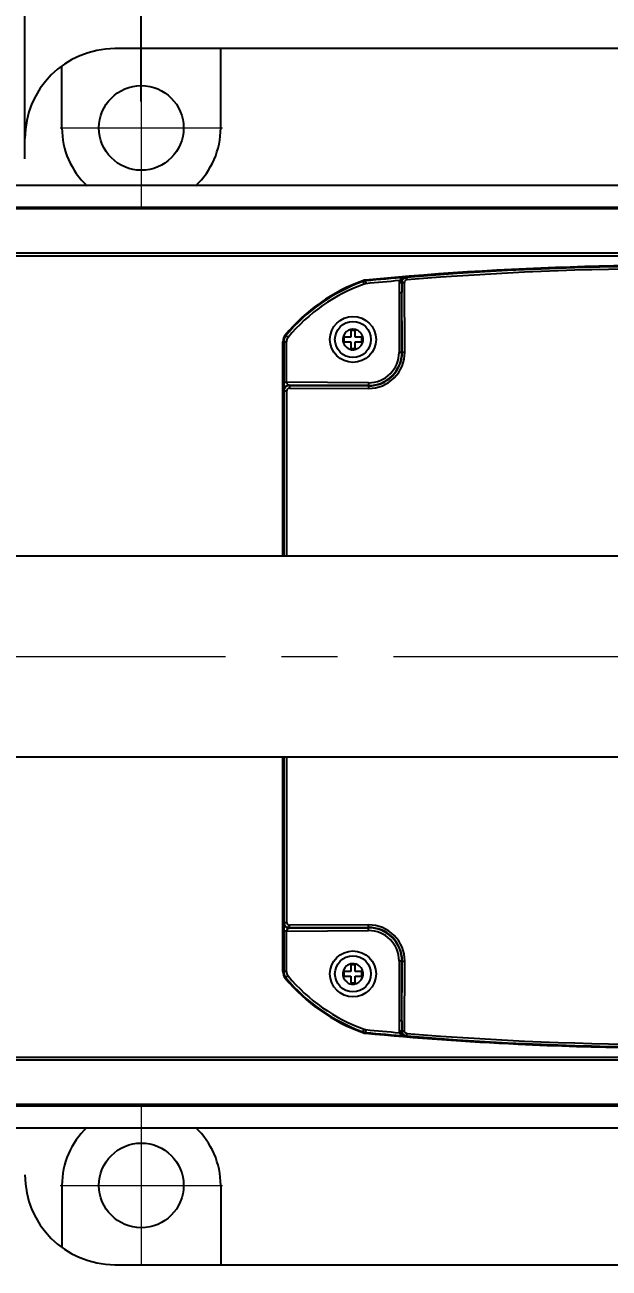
# Model space of a CAD drawing. Header units: millimetres. Extents: x 4086 to 8300, y 123 to 1549.
# Drawn here: x 6899.7 to 6932.9, y 602.2 to 672.7 of the extents above; entities that cross this region are included whole.
import ezdxf

# ---------------------------------------------------------------- set-up
doc = ezdxf.new("R2010")
doc.units = ezdxf.units.MM
doc.linetypes.add('CENTER2', pattern=[28.575, 19.05, -3.175, 3.175, -3.175])
doc.layers.add('中心线层', color=7, linetype='CENTER2', lineweight=0)
doc.layers.add('轮廓实线层', color=7, linetype='Continuous', lineweight=30)
doc.styles.add('思源黑', font='SourceHanSansCN-Normal.ttf')
doc.dimstyles.new('尺寸标注_3_10比例', dxfattribs={"dimtxt": 7, "dimasz": 6, "dimexe": 2, "dimexo": 1.5, "dimgap": 1, "dimtad": 1, "dimdec": 1, "dimlfac": 3.333333, "dimdsep": 46, "dimtxsty": '思源黑', "dimcen": 0.09, "dimadec": 0, "dimazin": 0, "dimtp": 0.01, "dimtm": 0.01, "dimtfac": 1, "dimtdec": 1, "dimtofl": 0, "dimtmove": 0, "dimatfit": 3, "dimfxl": 0, "dimtolj": 1, "dimarcsym": 0})

# ---------------------------------------------------------------- blocks, each defined once
blk = doc.blocks.new('*D2694')
at = {"layer": 'Defpoints', "color": 0}
for p in [(6831.644, 636.846), (6936.644, 636.846), (6936.644, 571.266)]:
    blk.add_point(p, dxfattribs=at)
at = {"layer": '轮廓实线层', "color": 0, "lineweight": -2}
for p, q in [((6831.644, 635.346), (6831.644, 569.266)), ((6936.644, 635.346), (6936.644, 569.266)), ((6837.644, 571.266), (6930.644, 571.266))]:
    blk.add_line(p, q, dxfattribs=at)
at = {"layer": '轮廓实线层', "color": 0}
for points in [[(6837.644, 572.266), (6837.644, 570.266), (6831.644, 571.266)], [(6930.644, 570.266), (6930.644, 572.266), (6936.644, 571.266)]]:
    blk.add_solid(points, dxfattribs=at)
at = {"layer": '轮廓实线层', "color": 0, "insert": (6885.905, 575.896), "char_height": 7, "attachment_point": 5, "style": '思源黑'}
blk.add_mtext('\\A1;350', dxfattribs=at)
blk = doc.blocks.new('*D2695')
at = {"layer": 'Defpoints', "color": 0}
for p in [(6966.344, 685.272), (6906.344, 666.846), (6966.344, 666.846)]:
    blk.add_point(p, dxfattribs=at)
at = {"layer": '轮廓实线层', "color": 0, "lineweight": -2}
for p, q in [((6906.344, 668.346), (6906.344, 687.272)), ((6966.344, 668.346), (6966.344, 687.272)), ((6912.344, 685.272), (6960.344, 685.272))]:
    blk.add_line(p, q, dxfattribs=at)
at = {"layer": '轮廓实线层', "color": 0}
for points in [[(6912.344, 686.272), (6912.344, 684.272), (6906.344, 685.272)], [(6960.344, 684.272), (6960.344, 686.272), (6966.344, 685.272)]]:
    blk.add_solid(points, dxfattribs=at)
at = {"layer": '轮廓实线层', "color": 0, "insert": (6936.344, 690.176), "char_height": 7, "attachment_point": 5, "style": '思源黑'}
blk.add_mtext('\\A1;200±0.1', dxfattribs=at)
blk = doc.blocks.new('*D2705')
at = {"layer": 'Defpoints', "color": 0}
for p in [(6906.344, 685.272), (6906.344, 671.346), (6899.744, 663.587)]:
    blk.add_point(p, dxfattribs=at)
at = {"layer": '轮廓实线层', "color": 0, "lineweight": -2}
for p, q in [((6899.744, 665.087), (6899.744, 687.272)), ((6906.344, 672.846), (6906.344, 687.272)), ((6893.744, 685.272), (6848.25, 685.272)), ((6912.344, 685.272), (6918.344, 685.272))]:
    blk.add_line(p, q, dxfattribs=at)
at = {"layer": '轮廓实线层', "color": 0}
for points in [[(6893.744, 684.272), (6893.744, 686.272), (6899.744, 685.272)], [(6912.344, 686.272), (6912.344, 684.272), (6906.344, 685.272)]]:
    blk.add_solid(points, dxfattribs=at)
at = {"layer": '轮廓实线层', "color": 0, "insert": (6867.997, 690.176), "char_height": 7, "attachment_point": 5, "style": '思源黑'}
blk.add_mtext('\\A1;22±0.05', dxfattribs=at)

msp = doc.modelspace()

# ---------------------------------------------------------------- linework, layer by layer
for p, q in [((6984.344, 671.346), (6904.844, 671.346)), ((6910.844, 666.846), (6910.844, 671.346)), ((6901.844, 666.846), (6901.844, 670.371)), ((6963.794, 663.587), (6851.937, 663.587)), ((6853.517, 662.348), (6963.794, 662.348)), ((6963.794, 662.26), (6853.622, 662.26)), ((6963.794, 659.748), (6856.337, 659.748)), ((6856.443, 659.594), (6965.294, 659.594)), ((6919.056, 658.213), (6919.075, 658.01)), ((6921.386, 658.366), (6921.365, 658.373)), ((6918.911, 658.18), (6918.979, 657.989)), ((6920.96, 657.508), (6921.115, 657.508)), ((6920.96, 657.508), (6920.96, 654.114)), ((6920.962, 658.069), (6921.115, 658.068)), ((6921.125, 658.144), (6920.977, 658.184)), ((6921.115, 654.114), (6921.115, 657.508)), ((6921.281, 654.122), (6921.262, 658.076)), ((6914.369, 654.711), (6914.572, 654.711)), ((6914.369, 642.546), (6914.369, 654.711)), ((6914.416, 654.711), (6914.416, 652.413)), ((6914.507, 655.094), (6914.663, 654.964)), ((6914.572, 652.413), (6914.572, 654.711)), ((6918.216, 654.974), (6917.834, 654.974)), ((6917.834, 654.974), (6917.834, 654.719)), ((6917.834, 654.719), (6918.216, 654.719)), ((6918.471, 655.356), (6918.216, 655.356)), ((6918.216, 655.356), (6918.216, 654.974)), ((6918.216, 654.719), (6918.216, 654.336)), ((6918.471, 654.974), (6918.471, 655.356)), ((6918.854, 654.974), (6918.471, 654.974)), ((6918.471, 654.719), (6918.854, 654.719)), ((6918.471, 654.336), (6918.471, 654.719)), ((6918.854, 654.719), (6918.854, 654.974)), ((6918.216, 654.336), (6918.471, 654.336)), ((6921.131, 654.114), (6920.96, 654.114)), ((6914.416, 652.413), (6914.572, 652.413)), ((6914.424, 651.967), (6914.426, 651.958)), ((6914.426, 651.958), (6914.436, 651.932)), ((6919.226, 652.389), (6914.572, 652.413)), ((6914.595, 642.546), (6914.586, 651.939)), ((6914.719, 652.261), (6914.727, 652.257)), ((6919.225, 652.234), (6914.727, 652.257)), ((6914.737, 652.232), (6914.736, 652.09)), ((6914.736, 652.09), (6919.224, 652.066)), ((6914.737, 652.232), (6919.225, 652.209)), ((6919.225, 652.209), (6919.224, 652.066)), ((6919.226, 652.389), (6919.225, 652.234)), ((6919.225, 652.234), (6919.225, 652.209)), ((6947.144, 642.546), (6831.644, 642.546)), ((6947.144, 631.146), (6831.644, 631.146)), ((6914.369, 618.982), (6914.369, 631.146)), ((6914.586, 621.754), (6914.595, 631.146)), ((6914.426, 621.735), (6914.436, 621.76)), ((6919.224, 621.626), (6914.736, 621.603)), ((6914.737, 621.46), (6914.736, 621.603)), ((6919.226, 621.304), (6919.224, 621.626)), ((6914.572, 621.279), (6914.416, 621.279)), ((6914.416, 621.279), (6914.416, 618.982)), ((6914.572, 621.279), (6919.226, 621.304)), ((6914.572, 618.982), (6914.572, 621.279)), ((6914.727, 621.436), (6919.225, 621.459)), ((6919.225, 621.484), (6914.737, 621.46)), ((6920.96, 619.578), (6921.131, 619.578)), ((6920.96, 619.578), (6920.96, 616.184)), ((6921.115, 616.184), (6921.115, 619.578)), ((6921.262, 615.616), (6921.281, 619.571)), ((6914.572, 618.982), (6914.369, 618.982)), ((6914.507, 618.599), (6914.663, 618.729)), ((6918.216, 618.974), (6917.834, 618.974)), ((6917.834, 618.974), (6917.834, 618.719)), ((6917.834, 618.719), (6918.216, 618.719)), ((6918.471, 619.356), (6918.216, 619.356)), ((6918.216, 619.356), (6918.216, 618.974)), ((6918.216, 618.719), (6918.216, 618.336)), ((6918.471, 618.974), (6918.471, 619.356)), ((6918.854, 618.974), (6918.471, 618.974)), ((6918.471, 618.719), (6918.854, 618.719)), ((6918.471, 618.336), (6918.471, 618.719)), ((6918.854, 618.719), (6918.854, 618.974)), ((6918.216, 618.336), (6918.471, 618.336)), ((6921.115, 616.184), (6920.96, 616.184)), ((6918.911, 615.513), (6918.979, 615.704)), ((6919.075, 615.682), (6919.056, 615.48)), ((6920.962, 615.624), (6921.115, 615.625)), ((6920.977, 615.509), (6921.125, 615.549)), ((6921.365, 615.32), (6921.386, 615.327)), ((6963.794, 613.945), (6856.324, 613.945)), ((6965.294, 614.098), (6856.443, 614.098)), ((6963.794, 611.345), (6853.515, 611.345)), ((6963.794, 611.433), (6853.622, 611.433)), ((6851.932, 610.106), (6963.794, 610.106)), ((6901.844, 606.846), (6901.844, 603.322)), ((6910.844, 606.846), (6910.844, 602.346)), ((6904.844, 602.346), (6984.344, 602.346))]:
    msp.add_line(p, q)
for points in [[(6921.125, 658.144), (6921.137, 658.18), (6921.153, 658.215), (6921.173, 658.248)], [(6920.977, 658.184), (6920.969, 658.146), (6920.964, 658.108), (6920.962, 658.069)], [(6920.962, 615.624), (6920.964, 615.585), (6920.969, 615.547), (6920.977, 615.509)], [(6921.055, 615.426), (6921.026, 615.45), (6920.999, 615.478), (6920.977, 615.509)]]:
    msp.add_lwpolyline(points)
for centre, radius in [((6906.344, 666.846), 2.4), ((6918.344, 654.846), 1.305), ((6918.344, 654.846), 1.02), ((6918.344, 618.846), 1.305), ((6918.344, 618.846), 1.02), ((6906.344, 606.846), 2.4)]:
    msp.add_circle(centre, radius)
for centre, radius, start, end in [((6904.844, 666.246), 5.1, 90, 180), ((6906.344, 666.846), 4.5, 180, 226.75857), ((6906.344, 666.846), 4.5, 313.28739, 0), ((6936.644, 474.251), 184.746, 85.26292, 94.73728), ((6919.114, 657.615), 0.6, 95.52493, 109.74515), ((6935.341, 489.763), 169.188, 94.73847, 95.52211), ((6936.644, 474.337), 184.52, 85.26097, 94.73924), ((6922.358, 648.577), 10.203, 109.74515, 140.3036), ((6922.358, 648.577), 10.156, 109.74515, 140.3036), ((6922.358, 648.577), 10, 109.74515, 140.3036), ((6919.114, 657.615), 0.553, 95.52493, 109.74515), ((6919.114, 657.615), 0.397, 95.52493, 109.74515), ((6935.341, 489.763), 169.032, 94.87473, 95.52211), ((7001.767, 657.514), 80.807, 179.60646, 180.00429), ((6921.412, 658.067), 0.297, 165.02562, 179.76525), ((7088.822, 657.958), 167.707, 179.96242, 180.15374), ((6918.343, 654.841), 0.583, 67.94386, 76.10103), ((6914.969, 654.711), 0.6, 140.3036, 180), ((6914.969, 654.711), 0.553, 140.3036, 180), ((6914.969, 654.711), 0.397, 140.3036, 180.00039), ((6918.343, 654.847), 0.576, 115.18007, 129.02915), ((6918.343, 654.845), 0.578, 6.5115, 37.09381), ((6918.328, 654.833), 0.556, 215.38556, 222.48001), ((6919.234, 654.113), 2.047, 269.70741, 0.25376), ((6919.235, 654.106), 1.897, 269.69428, 0.26054), ((6919.235, 654.114), 1.881, 269.70313, 0), ((6919.235, 654.114), 1.725, 269.70313, 0), ((6938.269, 652.395), 23.853, 179.95616, 180.33903), ((6926.49, 652.333), 12.074, 180.37594, 180.6609), ((6914.592, 648.666), 3.273, 90.09994, 90.82792), ((6914.736, 651.939), 0.293, 89.82294, 130.15773), ((6914.734, 621.757), 0.296, 229.81525, 240.23218), ((6914.592, 625.027), 3.273, 269.17025, 269.90003), ((6919.234, 619.58), 2.047, 359.74607, 90.29276), ((6928.082, 621.34), 13.666, 179.30647, 179.6784), ((6932.526, 621.315), 18.11, 179.67818, 180.11096), ((6919.235, 619.587), 1.897, 359.73945, 90.30573), ((6919.235, 619.578), 1.881, 0, 90.29687), ((6919.235, 619.578), 1.725, 0, 90.29687), ((6918.343, 618.841), 0.583, 67.94386, 76.10103), ((6914.969, 618.982), 0.6, 180, 219.6964), ((6914.969, 618.982), 0.553, 180, 219.6964), ((6914.969, 618.982), 0.397, 179.9996, 219.6964), ((6922.358, 625.116), 10, 219.6964, 250.25485), ((6918.343, 618.847), 0.576, 115.18007, 129.02915), ((6918.343, 618.845), 0.578, 6.5115, 37.09381), ((6922.358, 625.116), 10.203, 219.6964, 250.25485), ((6922.358, 625.116), 10.156, 219.6964, 250.25485), ((6918.328, 618.833), 0.556, 215.38556, 222.48001), ((7001.769, 616.178), 80.809, 179.99572, 180.3934), ((7088.834, 615.734), 167.72, 179.84627, 180.03751), ((6919.114, 616.077), 0.6, 250.25485, 264.47507), ((6919.114, 616.077), 0.553, 250.25485, 264.47507), ((6919.114, 616.077), 0.397, 250.25485, 264.47507), ((6935.327, 783.767), 169.025, 264.47752, 265.26192), ((6935.327, 783.767), 168.869, 264.47752, 265.12553), ((6921.412, 615.626), 0.298, 180.24734, 194.9371), ((6936.644, 799.441), 184.746, 265.26272, 274.73708), ((6936.644, 799.356), 184.52, 265.26076, 274.73903), ((6906.344, 606.846), 4.5, 133.28739, 180), ((6906.344, 606.846), 4.5, 0, 46.75857), ((6904.844, 607.446), 5.1, 180, 270)]:
    msp.add_arc(centre, radius, start, end)
for points, knots in [([(6954.232, 658.213), (6951.357, 658.491), (6939.649, 659.317), (6927.861, 659.064), (6919.056, 658.213)], [0, 0, 0, 0, 0.246151, 1, 1, 1, 1]), ([(6920.977, 658.184), (6920.987, 658.199), (6921.01, 658.23), (6921.039, 658.255), (6921.055, 658.266)], [0, 0, 0, 0, 0.484057, 1, 1, 1, 1]), ([(6921.173, 658.248), (6921.161, 658.238), (6921.113, 658.242), (6921.077, 658.255), (6921.055, 658.266)], [0, 0, 0, 0, 0.39509, 1, 1, 1, 1]), ([(6921.254, 658.33), (6921.239, 658.32), (6921.209, 658.295), (6921.184, 658.265), (6921.173, 658.248)], [0, 0, 0, 0, 0.475434, 1, 1, 1, 1]), ([(6921.254, 658.33), (6921.245, 658.326), (6921.221, 658.323), (6921.199, 658.329), (6921.188, 658.334)], [0, 0, 0, 0, 0.451272, 1, 1, 1, 1]), ([(6921.365, 658.373), (6921.346, 658.37), (6921.307, 658.36), (6921.271, 658.341), (6921.254, 658.33)], [0, 0, 0, 0, 0.48718, 1, 1, 1, 1]), ([(6921.386, 658.366), (6921.387, 658.362), (6921.389, 658.315), (6921.395, 658.269), (6921.399, 658.226)], [0, 0, 0, 0, 0.083664, 1, 1, 1, 1]), ([(6921.115, 658.068), (6921.121, 658.07), (6921.17, 658.075), (6921.219, 658.076), (6921.262, 658.076)], [0, 0, 0, 0, 0.127153, 1, 1, 1, 1]), ([(6918.267, 654.262), (6918.28, 654.26), (6918.306, 654.26), (6918.332, 654.265), (6918.344, 654.269)], [0, 0, 0, 0, 0.501922, 1, 1, 1, 1]), ([(6918.344, 654.269), (6918.356, 654.265), (6918.381, 654.262), (6918.406, 654.265), (6918.418, 654.268)], [0, 0, 0, 0, 0.493059, 1, 1, 1, 1]), ([(6918.574, 654.323), (6918.589, 654.329), (6918.618, 654.341), (6918.645, 654.355), (6918.659, 654.363)], [0, 0, 0, 0, 0.502353, 1, 1, 1, 1]), ([(6918.659, 654.363), (6918.669, 654.369), (6918.69, 654.383), (6918.709, 654.398), (6918.718, 654.406)], [0, 0, 0, 0, 0.497102, 1, 1, 1, 1]), ([(6921.131, 654.114), (6921.136, 654.117), (6921.188, 654.118), (6921.236, 654.122), (6921.281, 654.122)], [0, 0, 0, 0, 0.098926, 1, 1, 1, 1]), ([(6914.417, 652.194), (6914.417, 652.17), (6914.419, 652.094), (6914.418, 652.018), (6914.424, 651.967)], [0, 0, 0, 0, 0.3128, 1, 1, 1, 1]), ([(6914.436, 651.932), (6914.442, 651.94), (6914.487, 651.93), (6914.518, 651.938), (6914.544, 651.938)], [0, 0, 0, 0, 0.285152, 1, 1, 1, 1]), ([(6914.572, 652.413), (6914.572, 652.392), (6914.589, 652.352), (6914.617, 652.322), (6914.632, 652.309)], [0, 0, 0, 0, 0.511681, 1, 1, 1, 1]), ([(6914.606, 652.014), (6914.599, 652.003), (6914.589, 651.978), (6914.586, 651.952), (6914.586, 651.939)], [0, 0, 0, 0, 0.500018, 1, 1, 1, 1]), ([(6914.632, 652.309), (6914.647, 652.297), (6914.675, 652.279), (6914.705, 652.266), (6914.719, 652.261)], [0, 0, 0, 0, 0.568805, 1, 1, 1, 1]), ([(6914.426, 621.735), (6914.422, 621.727), (6914.426, 621.647), (6914.418, 621.573), (6914.417, 621.505)], [0, 0, 0, 0, 0.10994, 1, 1, 1, 1]), ([(6914.436, 621.76), (6914.442, 621.752), (6914.487, 621.762), (6914.518, 621.755), (6914.544, 621.754)], [0, 0, 0, 0, 0.285114, 1, 1, 1, 1]), ([(6914.662, 621.623), (6914.673, 621.616), (6914.697, 621.607), (6914.723, 621.603), (6914.736, 621.603)], [0, 0, 0, 0, 0.500259, 1, 1, 1, 1]), ([(6914.576, 621.306), (6914.575, 621.302), (6914.573, 621.293), (6914.572, 621.284), (6914.572, 621.279)], [0, 0, 0, 0, 0.499428, 1, 1, 1, 1]), ([(6914.727, 621.436), (6914.72, 621.43), (6914.653, 621.415), (6914.593, 621.361), (6914.576, 621.306)], [0, 0, 0, 0, 0.140086, 1, 1, 1, 1]), ([(6921.131, 619.578), (6921.136, 619.576), (6921.188, 619.575), (6921.236, 619.571), (6921.281, 619.571)], [0, 0, 0, 0, 0.098926, 1, 1, 1, 1]), ([(6918.267, 618.262), (6918.28, 618.26), (6918.306, 618.26), (6918.332, 618.265), (6918.344, 618.269)], [0, 0, 0, 0, 0.501922, 1, 1, 1, 1]), ([(6918.344, 618.269), (6918.356, 618.265), (6918.381, 618.262), (6918.406, 618.265), (6918.418, 618.268)], [0, 0, 0, 0, 0.493059, 1, 1, 1, 1]), ([(6918.574, 618.323), (6918.589, 618.329), (6918.618, 618.341), (6918.645, 618.355), (6918.659, 618.363)], [0, 0, 0, 0, 0.502353, 1, 1, 1, 1]), ([(6918.659, 618.363), (6918.669, 618.369), (6918.69, 618.383), (6918.709, 618.398), (6918.718, 618.406)], [0, 0, 0, 0, 0.497102, 1, 1, 1, 1]), ([(6919.056, 615.48), (6921.931, 615.202), (6933.638, 614.376), (6945.426, 614.628), (6954.232, 615.48)], [0, 0, 0, 0, 0.246151, 1, 1, 1, 1]), ([(6921.173, 615.445), (6921.161, 615.455), (6921.114, 615.451), (6921.077, 615.438), (6921.055, 615.426)], [0, 0, 0, 0, 0.389049, 1, 1, 1, 1]), ([(6921.115, 615.625), (6921.121, 615.623), (6921.17, 615.618), (6921.219, 615.617), (6921.262, 615.616)], [0, 0, 0, 0, 0.127144, 1, 1, 1, 1]), ([(6921.125, 615.549), (6921.13, 615.53), (6921.143, 615.493), (6921.162, 615.46), (6921.173, 615.445)], [0, 0, 0, 0, 0.515536, 1, 1, 1, 1]), ([(6921.173, 615.445), (6921.184, 615.428), (6921.209, 615.398), (6921.239, 615.373), (6921.254, 615.363)], [0, 0, 0, 0, 0.524575, 1, 1, 1, 1]), ([(6921.254, 615.363), (6921.245, 615.367), (6921.221, 615.37), (6921.199, 615.364), (6921.188, 615.359)], [0, 0, 0, 0, 0.46087, 1, 1, 1, 1]), ([(6921.254, 615.363), (6921.271, 615.351), (6921.307, 615.332), (6921.346, 615.323), (6921.365, 615.32)], [0, 0, 0, 0, 0.512739, 1, 1, 1, 1]), ([(6921.386, 615.327), (6921.387, 615.331), (6921.389, 615.378), (6921.395, 615.424), (6921.399, 615.467)], [0, 0, 0, 0, 0.08337, 1, 1, 1, 1])]:
    msp.add_open_spline(points, degree=3, knots=knots)
for points in [[(6921.055, 658.266), (6921.096, 658.295), (6921.141, 658.317), (6921.188, 658.334)], [(6921.173, 658.248), (6921.215, 658.305), (6921.306, 658.367), (6921.368, 658.332)], [(6921.188, 658.334), (6921.245, 658.354), (6921.305, 658.367), (6921.365, 658.373)], [(6921.399, 658.226), (6921.331, 658.22), (6921.261, 658.144), (6921.262, 658.076)], [(6921.131, 654.114), (6921.127, 655.246), (6921.121, 656.377), (6921.115, 657.508)], [(6918.344, 655.423), (6918.26, 655.423), (6918.174, 655.404), (6918.098, 655.368)], [(6918.483, 655.406), (6918.437, 655.417), (6918.39, 655.423), (6918.344, 655.423)], [(6918.804, 655.194), (6918.743, 655.276), (6918.656, 655.342), (6918.561, 655.381)], [(6917.981, 655.295), (6917.83, 655.173), (6917.743, 654.943), (6917.775, 654.752)], [(6917.775, 654.752), (6917.789, 654.666), (6917.824, 654.582), (6917.874, 654.511)], [(6918.718, 654.406), (6918.856, 654.522), (6918.938, 654.731), (6918.917, 654.911)], [(6917.918, 654.457), (6918.008, 654.359), (6918.134, 654.277), (6918.267, 654.262)], [(6918.418, 654.268), (6918.472, 654.28), (6918.523, 654.303), (6918.574, 654.323)], [(6914.426, 651.958), (6914.426, 652.058), (6914.49, 652.168), (6914.577, 652.217)], [(6914.436, 651.932), (6914.436, 652.017), (6914.478, 652.107), (6914.543, 652.162)], [(6914.446, 642.546), (6914.444, 645.675), (6914.441, 648.804), (6914.436, 651.932)], [(6914.577, 652.217), (6914.622, 652.242), (6914.675, 652.257), (6914.727, 652.257)], [(6914.736, 652.09), (6914.686, 652.09), (6914.631, 652.058), (6914.606, 652.014)], [(6914.436, 621.76), (6914.441, 624.889), (6914.444, 628.018), (6914.446, 631.146)], [(6914.426, 621.735), (6914.426, 621.635), (6914.49, 621.525), (6914.577, 621.476)], [(6914.543, 621.531), (6914.478, 621.585), (6914.436, 621.676), (6914.436, 621.76)], [(6914.586, 621.754), (6914.586, 621.703), (6914.618, 621.648), (6914.662, 621.623)], [(6914.577, 621.476), (6914.622, 621.451), (6914.675, 621.436), (6914.727, 621.436)], [(6914.737, 621.46), (6914.685, 621.46), (6914.632, 621.474), (6914.587, 621.5)], [(6918.344, 619.423), (6918.26, 619.423), (6918.174, 619.404), (6918.098, 619.368)], [(6918.483, 619.406), (6918.437, 619.417), (6918.39, 619.423), (6918.344, 619.423)], [(6921.115, 616.184), (6921.121, 617.316), (6921.127, 618.447), (6921.131, 619.578)], [(6917.981, 619.295), (6917.83, 619.173), (6917.743, 618.943), (6917.775, 618.752)], [(6917.775, 618.752), (6917.789, 618.666), (6917.824, 618.582), (6917.874, 618.511)], [(6918.804, 619.194), (6918.743, 619.276), (6918.656, 619.342), (6918.561, 619.381)], [(6918.718, 618.406), (6918.856, 618.522), (6918.938, 618.731), (6918.917, 618.911)], [(6917.918, 618.457), (6918.008, 618.359), (6918.134, 618.277), (6918.267, 618.262)], [(6918.418, 618.268), (6918.472, 618.28), (6918.523, 618.303), (6918.574, 618.323)], [(6921.188, 615.359), (6921.141, 615.375), (6921.096, 615.398), (6921.055, 615.426)], [(6921.365, 615.32), (6921.305, 615.326), (6921.245, 615.339), (6921.188, 615.359)], [(6921.386, 615.327), (6921.316, 615.333), (6921.215, 615.376), (6921.211, 615.447)], [(6921.399, 615.467), (6921.331, 615.473), (6921.261, 615.549), (6921.262, 615.616)]]:
    msp.add_open_spline(points, degree=3)
at = {"layer": '中心线层'}
for p, q in [((6906.344, 671.409), (6906.344, 662.283)), ((6901.737, 666.846), (6910.95, 666.846)), ((6692.037, 636.846), (7010.554, 636.846)), ((6906.344, 611.409), (6906.344, 602.283)), ((6901.737, 606.846), (6910.95, 606.846))]:
    msp.add_line(p, q, dxfattribs=at)

# ---------------------------------------------------------------- dimensions: what is measured, and where the dimension line sits
at = {"layer": '轮廓实线层'}
dim = msp.add_linear_dim(base=(6906.344, 685.272), p1=(6899.744, 663.587), p2=(6906.344, 671.346), text='<>±0.05', dimstyle='尺寸标注_3_10比例', dxfattribs=at)
dim.commit()
dim.dimension.update_dxf_attribs({"geometry": '*D2705', "text_midpoint": (6867.997, 685.272), "dimtype": 160})
dim = msp.add_linear_dim(base=(6966.344, 685.272), p1=(6906.344, 666.846), p2=(6966.344, 666.846), text='<>±0.1', dimstyle='尺寸标注_3_10比例', dxfattribs=at)
dim.commit()
dim.dimension.update_dxf_attribs({"geometry": '*D2695', "text_midpoint": (6936.344, 690.176)})
dim = msp.add_linear_dim(base=(6936.644, 571.266), p1=(6831.644, 636.846), p2=(6936.644, 636.846), dimstyle='尺寸标注_3_10比例', dxfattribs=at)
dim.commit()
dim.dimension.update_dxf_attribs({"geometry": '*D2694', "text_midpoint": (6885.905, 571.266), "dimtype": 160})

doc.saveas('drawing.dxf')
